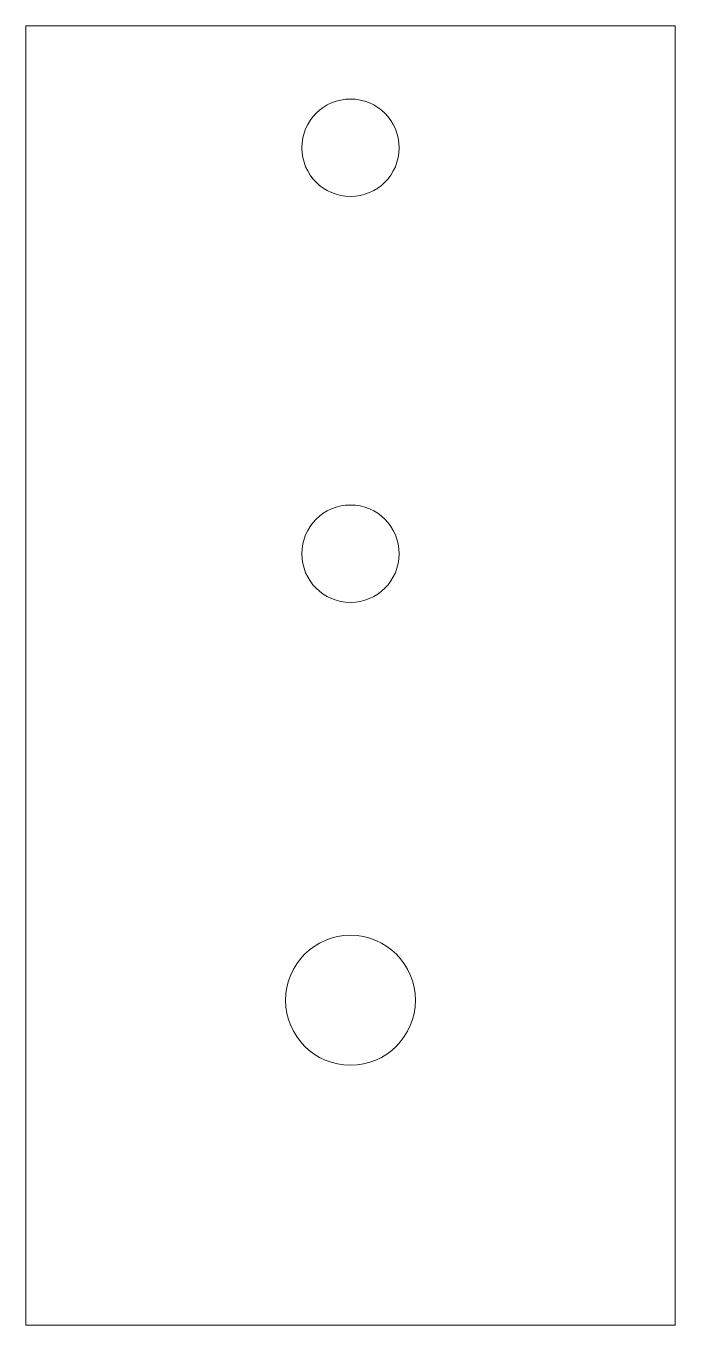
# Model space of a CAD drawing. Header units: millimetres. Extents: x 0 to 40, y 0 to 80.
import ezdxf

# ---------------------------------------------------------------- set-up
doc = ezdxf.new("R2010")
doc.units = ezdxf.units.MM

msp = doc.modelspace()

# ---------------------------------------------------------------- linework, layer by layer
at = {"color": 7, "linetype": 'Continuous', "lineweight": 15}
for p, q in [((40, 80), (0, 80)), ((0, 80), (0, 0)), ((40, 0), (40, 80)), ((0, 0), (40, 0))]:
    msp.add_line(p, q, dxfattribs=at)
for centre, radius in [((20, 72.5), 3), ((20, 47.5), 3), ((20, 20), 4)]:
    msp.add_circle(centre, radius, dxfattribs=at)

doc.saveas('drawing.dxf')
